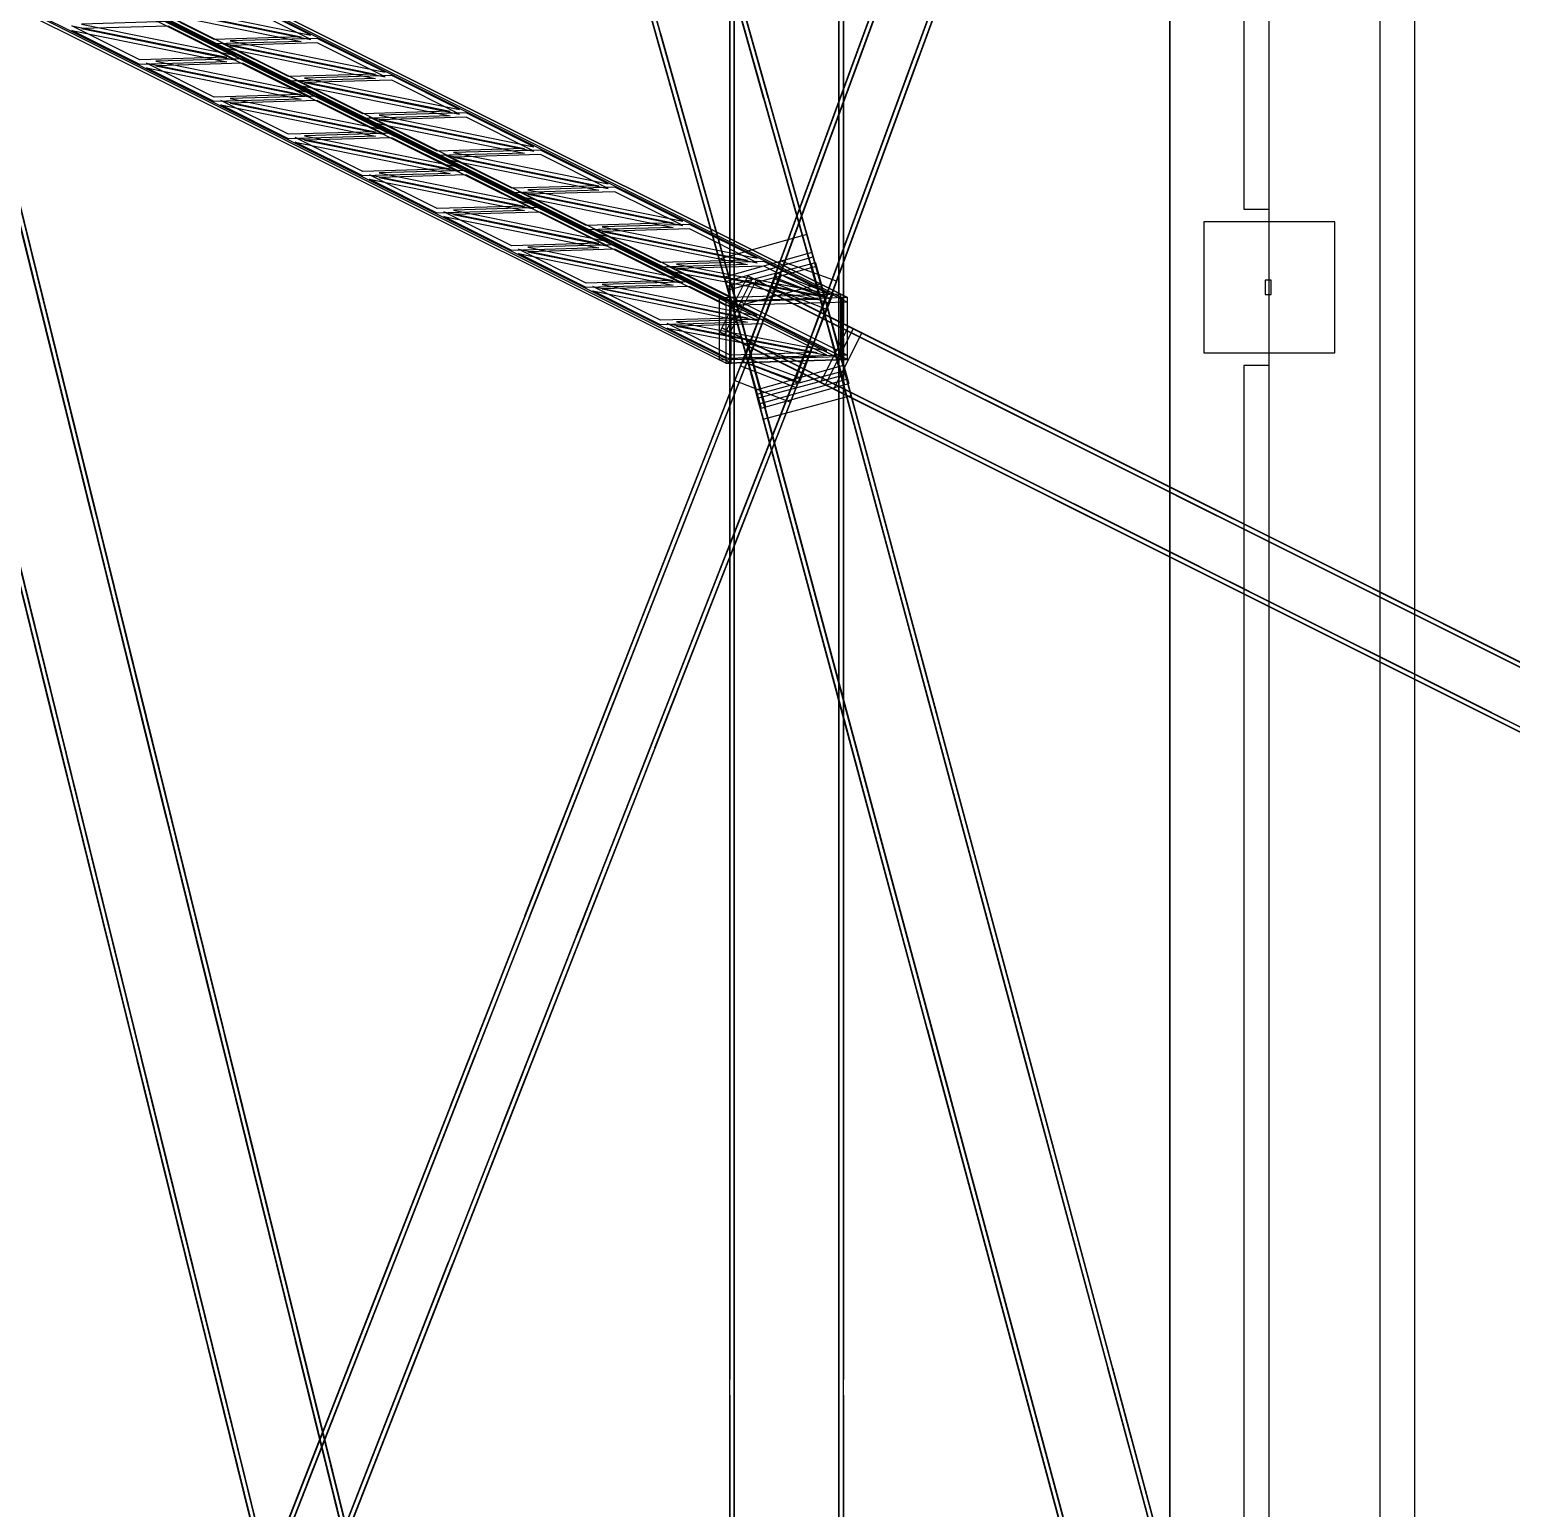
# Model space of a CAD drawing. Header units: millimetres. Extents: x -52000 to 48850, y -48850 to 51750.
# Drawn here: x 19641 to 24851, y -15294 to -10094 of the extents above; entities that cross this region are included whole.
import ezdxf

# ---------------------------------------------------------------- set-up
doc = ezdxf.new("R2010")
doc.units = ezdxf.units.MM
doc.layers.add('D-STR-BASE', color=7, linetype='Continuous', lineweight=25)
doc.layers.add('D-STR-STRC', color=7, linetype='Continuous', lineweight=25)

msp = doc.modelspace()

# ---------------------------------------------------------------- linework, layer by layer
at = {"layer": 'D-STR-BASE'}
for points in [[(24390, -22450), (24390, 22450), (24510, 22450), (24510, -22450)], [(24390, -22450), (24390, 22450), (24510, 22450), (24510, -22450)], [(24000, -22000), (24000, 22000), (23650, 22000), (23650, -22000)], [(24000, -22000), (24000, 22000), (23650, 22000), (23650, -22000)], [(24000, -22000), (24000, 22000), (23650, 22000), (23650, -22000)], [(24000, -22000), (24000, 22000), (23650, 22000), (23650, -22000)], [(24000, -22000), (24000, 22000), (23650, 22000), (23650, -22000)], [(24000, -22000), (24000, 22000), (23650, 22000), (23650, -22000)], [(24000, -22000), (24000, 22000), (23650, 22000), (23650, -22000)], [(24000, -22000), (24000, 22000), (23650, 22000), (23650, -22000)], [(-23650, -21650), (23650, -21650), (23650, 21650), (-23650, 21650)], [(-23650, -21650), (23650, -21650), (23650, 21650), (-23650, 21650)], [(-23650, -21650), (23650, -21650), (23650, 21650), (-23650, 21650)], [(-23650, -21650), (23650, -21650), (23650, 21650), (-23650, 21650)], [(24000, -10725), (24000, -5775), (23910, -5775), (23910, -10725)], [(24000, -10725), (24000, -5775), (23910, -5775), (23910, -10725)], [(23770, -11230), (24230, -11230), (24230, -10770), (23770, -10770)], [(24006, -11025), (24006, -10975), (23986, -10975), (23986, -11025)], [(24000, -16225), (24000, -11275), (23910, -11275), (23910, -16225)], [(24000, -16225), (24000, -11275), (23910, -11275), (23910, -16225)]]:
    msp.add_lwpolyline(points, close=True, dxfattribs=at)
at = {"layer": 'D-STR-STRC'}
for points in [[(22102.6, -22302.6), (22102.6, 22302.6)], [(22502.6, -22302.6), (22502.6, 22302.6)], [(22391.8, -10878), (19252.4, 273.3)], [(22395.9, -10892.3), (19256.4, 259)], [(22083.8, -10964.7), (18944.4, 186.6)], [(22087.9, -10979), (18948.4, 172.2)], [(26349.8, 167.9), (22252.4, -10983.4)], [(26354.9, 181.7), (22257.5, -10969.6)], [(26552, 109.3), (22454.6, -11042)], [(26546.9, 95.4), (22449.5, -11055.8)], [(26253.1, -95.4), (22155.6, -11246.7)], [(26248, -109.3), (22150.5, -11260.6)], [(22517.3, -11323.5), (19377.8, -172.2)], [(22521.3, -11337.9), (19381.9, -186.6)], [(26445.1, -181.7), (22347.7, -11333)], [(26450.2, -167.9), (22352.7, -11319.1)], [(22209.2, -11410.2), (19069.8, -259)], [(22213.3, -11424.6), (19073.9, -273.3)], [(22403.9, -22045.4), (19264.5, -9324.4)], [(22407.3, -22059.1), (19267.8, -9338.1)], [(22093.2, -22122.1), (18953.8, -9401.1)], [(22096.6, -22135.8), (18957.2, -9414.8)], [(22088.6, -11048.2), (18949.2, -9478.5)], [(22108.1, -11047.7), (18968.6, -9477.9)], [(22497, -11036.5), (19357.6, -9466.8)], [(22516.5, -11035.9), (19377.1, -9466.2)], [(22497, -11254.9), (19357.6, -9685.2)], [(22516.5, -11254.3), (19377.1, -9684.6)], [(22088.6, -11266.6), (18949.2, -9696.9)], [(22108.1, -11266.1), (18968.6, -9696.4)], [(22508.5, -22469.4), (19369.1, -9748.4)], [(22511.9, -22483), (19372.5, -9762)], [(22197.8, -22546), (19058.4, -9825)], [(22201.2, -22559.7), (19061.8, -9838.7)], [(22391.8, -10878), (22373.8, -10813.9)], [(22083.8, -10964.7), (22065.8, -10900.6)], [(22280.7, -10906.2), (22257.5, -10969.6)], [(26501.7, -26162.1), (22404.3, -10913.3)], [(22424.3, -10987.9), (22404.3, -10913.3)], [(26505, -26174.3), (22407.6, -10925.6)], [(22262.6, -10965.5), (19123.2, -18977.3)], [(22268.7, -10949.9), (19129.3, -18961.8)], [(26263.6, -13008.8), (22166.2, -10960.1)], [(22195.9, -10975), (22166.2, -10960.1)], [(26280.5, -13017.3), (22183, -10968.5)], [(22268.7, -10949.9), (22248.5, -11001.3)], [(22477.8, -10978.7), (22454.6, -11042)], [(22458.1, -11042.1), (19318.7, -19053.9)], [(22464.2, -11026.5), (19324.8, -19038.4)], [(22088.6, -11048.2), (22065.3, -11036.6)], [(26192.7, -26245.1), (22095.3, -10996.4)], [(22115.3, -11070.9), (22095.3, -10996.4)], [(26196, -26257.4), (22098.6, -11008.6)], [(22464.2, -11026.5), (22444.1, -11077.9)], [(22516.5, -11035.9), (22493.2, -11024.3)], [(26617.9, -13186), (22520.5, -11137.3)], [(26634.8, -13194.4), (22537.3, -11145.7)], [(22567.1, -11160.6), (22537.3, -11145.7)], [(26165.2, -13205.6), (22067.8, -11156.9)], [(22097.5, -11171.7), (22067.8, -11156.9)], [(26182.1, -13214), (22084.7, -11165.3)], [(22173.8, -11197.3), (22150.5, -11260.6)], [(22516.5, -11254.3), (22493.2, -11242.7)], [(22140.9, -11276), (19001.5, -19287.9)], [(22147, -11260.5), (19007.6, -19272.3)], [(22088.6, -11266.6), (22065.3, -11255)], [(22140.9, -11276), (22120.8, -11327.4)], [(22370.9, -11269.7), (22347.7, -11333)], [(22521.3, -11337.9), (22503.3, -11273.8)], [(26604, -26542.6), (22506.6, -11293.9)], [(22336.4, -11352.6), (19197, -19364.5)], [(22342.5, -11337.1), (19203.1, -19349)], [(22336.4, -11352.6), (22316.3, -11404)], [(26519.5, -13382.7), (22422.1, -11334)], [(26536.4, -13391.2), (22439, -11342.5)], [(22468.7, -11357.3), (22439, -11342.5)], [(26607.3, -26554.9), (22509.9, -11306.2)], [(22529.9, -11380.7), (22509.9, -11306.2)], [(22213.3, -11424.6), (22195.3, -11360.6)], [(26295, -26625.7), (22197.5, -11377)], [(26298.3, -26637.9), (22200.8, -11389.2)], [(22220.9, -11463.8), (22200.8, -11389.2)]]:
    msp.add_lwpolyline(points, dxfattribs=at)
for points in [[(22118.6, -22302.6), (22118.6, -22302.6), (22118.6, 22302.6), (22118.6, 22302.6)], [(22486.6, -22302.6), (22486.6, -22302.6), (22486.6, 22302.6), (22486.6, 22302.6)], [(22505.9, -11342.2), (22376.4, -10882.3), (19237, 269), (19366.5, -190.9)], [(22521.3, -11337.9), (22391.8, -10878), (19252.4, 273.3), (19381.9, -186.6)], [(22213.3, -11424.6), (22083.8, -10964.7), (18944.4, 186.6), (19073.9, -273.3)], [(22228.7, -11420.3), (22099.2, -10960.3), (18959.8, 190.9), (19089.3, -269)], [(26354.9, 181.7), (26248, -109.3), (22150.5, -11260.6), (22257.5, -10969.6)], [(26369.9, 176.2), (26263, -114.8), (22165.6, -11266.1), (22272.5, -10975.1)], [(26537, 114.8), (26430.1, -176.2), (22332.6, -11327.5), (22439.6, -11036.5)], [(26552, 109.3), (26445.1, -181.7), (22347.7, -11333), (22454.6, -11042)], [(22102.6, -11123.8), (22102.6, -11123.8), (22102.6, -7461.7), (22102.6, -7461.7)], [(22118.6, -11123.8), (22118.6, -11123.8), (22118.6, -7461.7), (22118.6, -7461.7)], [(22486.6, -11123.8), (22486.6, -11123.8), (22486.6, -7461.7), (22486.6, -7461.7)], [(22502.6, -11123.8), (22502.6, -11123.8), (22502.6, -7461.7), (22502.6, -7461.7)], [(22222.1, -10334.3), (22117.9, -9964.2), (21874.4, -9098.9)], [(22223.1, -10337.8), (21979.5, -9472.5), (21875.3, -9102.4)], [(22237.5, -10329.9), (22133.3, -9959.8), (21889.8, -9094.6)], [(22238.5, -10333.4), (21994.9, -9468.2), (21890.7, -9098.1)], [(21929.5, -10416.6), (21825.3, -10046.5), (21581.7, -9181.3)], [(21930.5, -10420.2), (21686.9, -9554.9), (21582.7, -9184.8)], [(21944.9, -10412.3), (21840.7, -10042.2), (21597.1, -9177)], [(21945.9, -10415.8), (21702.3, -9550.6), (21598.1, -9180.5)], [(22912.3, -9187.3), (22837.2, -9391.7), (22519, -10257.7)], [(22913.3, -9184.6), (22595.1, -10050.6), (22520, -10255)], [(22927.4, -9192.8), (22852.2, -9397.2), (22534.1, -10263.2)], [(22928.3, -9190.2), (22610.2, -10056.1), (22535, -10260.5)], [(23094.4, -9254.2), (23019.3, -9458.6), (22701.1, -10324.6)], [(23095.4, -9251.5), (22777.2, -10117.5), (22702.1, -10321.9)], [(23109.5, -9259.7), (23034.3, -9464.2), (22716.2, -10330.1)], [(23110.4, -9257.1), (22792.3, -10123), (22717.1, -10327.4)], [(22511.9, -22483), (22403.9, -22045.4), (19264.5, -9324.4), (19372.5, -9762)], [(22496.4, -22486.9), (22388.4, -22049.2), (19248.9, -9328.2), (19356.9, -9765.9)], [(22201.2, -22559.7), (22093.2, -22122.1), (18953.8, -9401.1), (19061.8, -9838.7)], [(22216.8, -22555.9), (22108.8, -22118.2), (18969.3, -9397.3), (19077.3, -9834.9)], [(22516.5, -11035.9), (22088.6, -11048.2), (18949.2, -9478.5), (19377.1, -9466.2)], [(22516.5, -11051.8), (22088.6, -11064.1), (18949.2, -9494.4), (19377.1, -9482.1)], [(22516.5, -11238.5), (22088.6, -11250.8), (18949.2, -9681), (19377.1, -9668.7)], [(22516.5, -11254.3), (22088.6, -11266.6), (18949.2, -9696.9), (19377.1, -9684.6)], [(20629.4, -10112.9), (20391.1, -9993.8), (20084.7, -10002.6)], [(20596.1, -10119.4), (20289.8, -10128.2), (20051.5, -10009.1)], [(20596.1, -10135.3), (20289.8, -10144.1), (20051.5, -10025)], [(20629.4, -10128.8), (20391.1, -10009.7), (20084.7, -10018.5)], [(22470.7, -11217.1), (22366.5, -10847), (22136, -10028.2)], [(22471.7, -11220.6), (22241.2, -10401.8), (22137, -10031.7)], [(22486.1, -11212.8), (22381.9, -10842.7), (22151.4, -10023.9)], [(22487.1, -11216.3), (22256.6, -10397.5), (22152.4, -10027.4)], [(20334.5, -10191.1), (20028.2, -10200), (19789.9, -10080.8)], [(20334.5, -10207), (20028.2, -10215.8), (19789.9, -10096.7)], [(20367.7, -10184.6), (20129.4, -10065.5), (19823.1, -10074.3)], [(20367.7, -10200.5), (20129.4, -10081.4), (19823.1, -10090.2)], [(22193.5, -11295.1), (22089.3, -10925), (21858.8, -10106.2)], [(20857.7, -10250.2), (20551.4, -10259), (20313.1, -10139.9)], [(20857.7, -10266.1), (20551.4, -10274.9), (20313.1, -10155.8)], [(20891, -10243.7), (20652.7, -10124.6), (20346.4, -10133.4)], [(20891, -10259.6), (20652.7, -10140.5), (20346.4, -10149.3)], [(22178.1, -11299.5), (22073.9, -10929.4), (21843.4, -10110.6)], [(22179.1, -11303), (21948.5, -10484.2), (21844.3, -10114.1)], [(22194.5, -11298.7), (21963.9, -10479.9), (21859.7, -10109.8)], [(22570.9, -10116.6), (22495.8, -10321), (22194.5, -11141)], [(22571.9, -10113.9), (22270.6, -10934), (22195.4, -11138.4)], [(22585.9, -10122.1), (22510.8, -10326.5), (22209.5, -11146.6)], [(22586.9, -10119.4), (22285.6, -10939.5), (22210.5, -11143.9)], [(20596.1, -10322), (20289.8, -10330.8), (20051.5, -10211.6)], [(20629.4, -10315.5), (20391.1, -10196.3), (20084.7, -10205.1)], [(22753, -10183.5), (22677.9, -10387.9), (22376.6, -11208)], [(22754, -10180.8), (22452.6, -11000.9), (22377.5, -11205.3)], [(22768, -10189), (22692.9, -10393.4), (22391.6, -11213.5)], [(22769, -10186.3), (22467.7, -11006.4), (22392.6, -11210.8)], [(20596.1, -10337.8), (20289.8, -10346.6), (20051.5, -10227.5)], [(20629.4, -10331.3), (20391.1, -10212.2), (20084.7, -10221)], [(21152.6, -10374.5), (20914.3, -10255.4), (20608, -10264.2)], [(21119.3, -10381), (20813, -10389.9), (20574.7, -10270.7)], [(21119.3, -10396.9), (20813, -10405.7), (20574.7, -10286.6)], [(21152.6, -10390.4), (20914.3, -10271.3), (20608, -10280.1)], [(20857.7, -10452.8), (20551.4, -10461.6), (20313.1, -10342.4)], [(20857.7, -10468.7), (20551.4, -10477.5), (20313.1, -10358.3)], [(20891, -10446.3), (20652.7, -10327.1), (20346.4, -10335.9)], [(20891, -10462.1), (20652.7, -10343), (20346.4, -10351.8)], [(21381, -10511.9), (21074.6, -10520.7), (20836.3, -10401.5)], [(21381, -10527.7), (21074.6, -10536.5), (20836.3, -10417.4)], [(21414.2, -10505.4), (21175.9, -10386.2), (20869.6, -10395)], [(21414.2, -10521.2), (21175.9, -10402.1), (20869.6, -10410.9)], [(19861.1, -11808.7), (19616.5, -10817.6), (19529.6, -10465.4)], [(19861.2, -11809), (19774.2, -11456.8), (19529.6, -10465.6)], [(19876.6, -11804.9), (19632, -10813.7), (19545.1, -10461.6)], [(19876.7, -11805.1), (19789.8, -11453), (19545.2, -10461.8)], [(21152.6, -10577.1), (20914.3, -10457.9), (20608, -10466.7)], [(21119.3, -10583.6), (20813, -10592.4), (20574.7, -10473.2)], [(21119.3, -10599.5), (20813, -10608.3), (20574.7, -10489.1)], [(21152.6, -10593), (20914.3, -10473.8), (20608, -10482.6)], [(21675.8, -10636.2), (21437.5, -10517), (21131.2, -10525.8)], [(21642.6, -10642.7), (21336.3, -10651.5), (21097.9, -10532.3)], [(21642.6, -10658.6), (21336.3, -10667.4), (21097.9, -10548.2)], [(21675.8, -10652), (21437.5, -10532.9), (21131.2, -10541.7)], [(21381, -10714.4), (21074.6, -10723.2), (20836.3, -10604)], [(21381, -10730.3), (21074.6, -10739.1), (20836.3, -10619.9)], [(21414.2, -10707.9), (21175.9, -10588.7), (20869.6, -10597.5)], [(21414.2, -10723.8), (21175.9, -10604.6), (20869.6, -10613.4)], [(21904.2, -10773.5), (21597.9, -10782.3), (21359.6, -10663.1)], [(21904.2, -10789.4), (21597.9, -10798.2), (21359.6, -10679)], [(21937.5, -10767), (21699.2, -10647.8), (21392.8, -10656.6)], [(21937.5, -10782.9), (21699.2, -10663.7), (21392.8, -10672.5)], [(21675.8, -10838.7), (21437.5, -10719.5), (21131.2, -10728.3)], [(21642.6, -10845.2), (21336.3, -10854), (21097.9, -10734.8)], [(21642.6, -10861.1), (21336.3, -10869.9), (21097.9, -10750.7)], [(21675.8, -10854.6), (21437.5, -10735.4), (21131.2, -10744.2)], [(22199.1, -10897.8), (21960.8, -10778.6), (21654.5, -10787.4)], [(22165.8, -10904.3), (21859.5, -10913.1), (21621.2, -10793.9)], [(22165.8, -10920.2), (21859.5, -10929), (21621.2, -10809.8)], [(22199.1, -10913.7), (21960.8, -10794.5), (21654.5, -10803.3)], [(22195.3, -11360.6), (22503.3, -11273.8), (22373.8, -10813.9), (22065.8, -10900.6)], [(21904.2, -10976), (21597.9, -10984.8), (21359.6, -10865.7)], [(21904.2, -10991.9), (21597.9, -11000.7), (21359.6, -10881.5)], [(21937.5, -10969.5), (21699.2, -10850.3), (21392.8, -10859.2)], [(21937.5, -10985.4), (21699.2, -10866.2), (21392.8, -10875)], [(22087.9, -10979), (22395.9, -10892.3), (22391.8, -10878), (22083.8, -10964.7)], [(22213.3, -11424.6), (22521.3, -11337.9), (22391.8, -10878), (22083.8, -10964.7)], [(22410.5, -11026.6), (22104.2, -11035.4), (21882.8, -10924.7)], [(22410.5, -11042.5), (22104.2, -11051.3), (21882.8, -10940.6)], [(22443.8, -11020.1), (22222.4, -10909.4), (21916.1, -10918.2)], [(22443.8, -11036), (22222.4, -10925.3), (21916.1, -10934.1)], [(22098.6, -11008.6), (22407.6, -10925.6), (22404.3, -10913.3), (22095.3, -10996.4)], [(22200.8, -11389.2), (22509.9, -11306.2), (22404.3, -10913.3), (22095.3, -10996.4)], [(22477.8, -10978.7), (22280.7, -10906.2), (22173.8, -11197.3), (22370.9, -11269.7)], [(26591.8, -26559.1), (26486.3, -26166.2), (22388.8, -10917.5), (22494.4, -11310.3)], [(26607.3, -26554.9), (26501.7, -26162.1), (22404.3, -10913.3), (22509.9, -11306.2)], [(22268.7, -10949.9), (22140.9, -11276), (19001.5, -19287.9), (19129.3, -18961.8)], [(22283.6, -10955.8), (22155.8, -11281.9), (19016.4, -19293.7), (19144.2, -18967.6)], [(22199.1, -11100.3), (21960.8, -10981.2), (21654.5, -10990)], [(22084.7, -11165.3), (22183, -10968.5), (22166.2, -10960.1), (22067.8, -11156.9)], [(22439, -11342.5), (22537.3, -11145.7), (22166.2, -10960.1), (22067.8, -11156.9)], [(22468.7, -11357.3), (22567.1, -11160.6), (22195.9, -10975), (22097.5, -11171.7)], [(26313.7, -26633.8), (26208.2, -26240.9), (22110.7, -10992.2), (22216.3, -11385.1)], [(22220.9, -11463.8), (22529.9, -11380.7), (22424.3, -10987.9), (22115.3, -11070.9)], [(22464.2, -11026.5), (22268.7, -10949.9), (22140.9, -11276), (22336.4, -11352.6)], [(22454.6, -11042), (22257.5, -10969.6), (22150.5, -11260.6), (22347.7, -11333)], [(26627.6, -13208.7), (26256.5, -13023.1), (22159, -10974.4), (22530.2, -11160)], [(26634.8, -13194.4), (26263.6, -13008.8), (22166.2, -10960.1), (22537.3, -11145.7)], [(22454.6, -11042), (22257.5, -10969.6), (22252.4, -10983.4), (22449.5, -11055.8)], [(22464.2, -11026.5), (22268.7, -10949.9), (22262.6, -10965.5), (22458.1, -11042.1)], [(22449.3, -11020.7), (22321.5, -11346.8), (19182.1, -19358.6), (19309.9, -19032.6)], [(22464.2, -11026.5), (22336.4, -11352.6), (19197, -19364.5), (19324.8, -19038.4)], [(22165.8, -11106.8), (21859.5, -11115.6), (21621.2, -10996.5)], [(22165.8, -11122.7), (21859.5, -11131.5), (21621.2, -11012.4)], [(22199.1, -11116.2), (21960.8, -10997), (21654.5, -11005.8)], [(22493.2, -11242.7), (22493.2, -11024.3), (22065.3, -11036.6), (22065.3, -11255)], [(22516.5, -11254.3), (22516.5, -11035.9), (22088.6, -11048.2), (22088.6, -11266.6)], [(26298.3, -26637.9), (26192.7, -26245.1), (22095.3, -10996.4), (22200.8, -11389.2)], [(22444.1, -11077.9), (22248.5, -11001.3), (22120.8, -11327.4), (22316.3, -11404)], [(22791.8, -11290.8), (22526, -11157.9), (22235.9, -11012.8)], [(22798.9, -11276.5), (22533.2, -11143.6), (22243, -10998.5)], [(22816.3, -11303.1), (22526.2, -11158), (22260.4, -11025.1)], [(22823.5, -11288.8), (22533.3, -11143.7), (22267.6, -11010.8)], [(22814.7, -12502.5), (22507.8, -11360.3), (22422.9, -11044.2)], [(22830.2, -12498.3), (22523.3, -11356.2), (22438.4, -11040.1)], [(22516.5, -11254.3), (22516.5, -11035.9), (22497, -11036.5), (22497, -11254.9)], [(22222.7, -11067.3), (22132.9, -11296.4), (21906.1, -11875.4)], [(22227.3, -11055.5), (22000.4, -11634.5), (21910.7, -11863.5)], [(22237.6, -11073.2), (22147.8, -11302.2), (21921, -11881.2)], [(22242.2, -11061.3), (22015.3, -11640.3), (21925.6, -11869.4)], [(22108.1, -11266.1), (22108.1, -11047.7), (22088.6, -11048.2), (22088.6, -11266.6)], [(22816.3, -12508.4), (22731.4, -12192.3), (22424.5, -11050.1)], [(22831.8, -12504.2), (22746.8, -12188.1), (22439.9, -11046)], [(22410.5, -11229.2), (22104.2, -11238), (21882.8, -11127.3)], [(22410.5, -11245.1), (22104.2, -11253.9), (21882.8, -11143.2)], [(22443.8, -11222.7), (22222.4, -11112), (21916.1, -11120.8)], [(22443.8, -11238.6), (22222.4, -11127.9), (21916.1, -11136.7)], [(26543.5, -13376.9), (26172.4, -13191.3), (22074.9, -11142.6), (22446.1, -11328.2)], [(22403.3, -11138.1), (22313.6, -11367.1), (22086.7, -11946.1)], [(22407.9, -11126.3), (22181.1, -11705.3), (22091.3, -11934.3)], [(22418.2, -11143.9), (22328.5, -11373), (22101.6, -11952)], [(22422.8, -11132.1), (22196, -11711.1), (22106.2, -11940.2)], [(22521.2, -12581.3), (22214.3, -11439.2), (22129.3, -11123.1)], [(22522.7, -12587.3), (22437.8, -12271.1), (22130.9, -11129)], [(22536.6, -12577.2), (22229.7, -11435.1), (22144.8, -11119)], [(22538.2, -12583.1), (22453.3, -12267), (22146.4, -11124.9)], [(22439, -11342.5), (22537.3, -11145.7), (22520.5, -11137.3), (22422.1, -11334)], [(26536.4, -13391.2), (26165.2, -13205.6), (22067.8, -11156.9), (22439, -11342.5)], [(22102.6, -14840.9), (22102.6, -14840.9), (22102.6, -11178.8), (22102.6, -11178.8)], [(22118.6, -14840.9), (22118.6, -14840.9), (22118.6, -11178.8), (22118.6, -11178.8)], [(22700.5, -11473.2), (22434.8, -11340.4), (22144.6, -11195.3)], [(22707.7, -11458.9), (22442, -11326.1), (22151.8, -11181)], [(22732.3, -11471.2), (22442.1, -11326.1), (22176.4, -11193.3)], [(22486.6, -14840.9), (22486.6, -14840.9), (22486.6, -11178.8), (22486.6, -11178.8)], [(22502.6, -14840.9), (22502.6, -14840.9), (22502.6, -11178.8), (22502.6, -11178.8)], [(23133.2, -11461.5), (22867.5, -11328.6), (22555.8, -11172.8)], [(23140.4, -11447.2), (22874.6, -11314.3), (22562.9, -11158.5)], [(23157.8, -11473.8), (22846.1, -11317.9), (22580.3, -11185.1)], [(23165, -11459.5), (22853.2, -11303.6), (22587.5, -11170.8)], [(22352.7, -11319.1), (22155.6, -11246.7), (22150.5, -11260.6), (22347.7, -11333)], [(22725.1, -11485.5), (22434.9, -11340.5), (22169.2, -11207.6)], [(22342.5, -11337.1), (22147, -11260.5), (22140.9, -11276), (22336.4, -11352.6)], [(22200.8, -11389.2), (22509.9, -11306.2), (22506.6, -11293.9), (22197.5, -11377)], [(22213.3, -11424.6), (22521.3, -11337.9), (22517.3, -11323.5), (22209.2, -11410.2)], [(23042, -11644), (22776.3, -11511.1), (22464.5, -11355.2)], [(23049.1, -11629.7), (22783.4, -11496.8), (22471.7, -11340.9)], [(23073.7, -11642), (22762, -11486.1), (22496.3, -11353.2)], [(23474.7, -11632.2), (23208.9, -11499.4), (22897.2, -11343.5)], [(23481.8, -11617.9), (23216.1, -11485.1), (22904.4, -11329.2)], [(23499.3, -11644.5), (23187.5, -11488.7), (22921.8, -11355.8)], [(23506.4, -11630.2), (23194.7, -11474.4), (22929, -11341.5)], [(23066.6, -11656.3), (22754.8, -11500.4), (22489.1, -11367.5)], [(23390.6, -11800.4), (23124.9, -11667.5), (22813.1, -11511.7)], [(23816.1, -11803), (23550.4, -11670.1), (23238.7, -11514.2)], [(23823.3, -11788.7), (23557.5, -11655.8), (23245.8, -11499.9)], [(23847.9, -11800.9), (23536.1, -11645.1), (23270.4, -11512.2)], [(20122.7, -12868.8), (19878.1, -11877.6), (19791.2, -11525.5)], [(20122.8, -12869.1), (20035.9, -12516.9), (19791.3, -11525.7)], [(20138.2, -12865), (19893.6, -11873.8), (19806.7, -11521.7)], [(20138.3, -12865.2), (20051.4, -12513.1), (19806.8, -11521.9)], [(23383.4, -11814.7), (23117.7, -11681.8), (22806, -11526)], [(23408, -11827), (23096.3, -11671.1), (22830.6, -11538.3)], [(23415.2, -11812.7), (23103.4, -11656.8), (22837.7, -11524)], [(23840.7, -11815.3), (23529, -11659.4), (23263.3, -11526.5)], [(19827.6, -12941.6), (19583, -11950.5), (19496, -11598.3)], [(19827.6, -12941.9), (19740.7, -12589.7), (19496.1, -11598.6)], [(19843.1, -12937.8), (19598.5, -11946.7), (19511.6, -11594.5)], [(19843.2, -12938.1), (19756.3, -12585.9), (19511.6, -11594.7)], [(21975.7, -11697.7), (21885.9, -11926.7), (21644.4, -12543)], [(21980.3, -11685.9), (21738.8, -12302.2), (21649.1, -12531.2)], [(21990.6, -11703.5), (21900.8, -11932.6), (21659.3, -12548.8)], [(21995.2, -11691.7), (21753.7, -12308), (21664, -12537)], [(23724.9, -11985.4), (23459.2, -11852.6), (23147.4, -11696.7)], [(23732, -11971.1), (23466.3, -11838.3), (23154.6, -11682.4)], [(23749.5, -11997.7), (23437.7, -11841.9), (23172, -11709)], [(23756.6, -11983.4), (23444.9, -11827.5), (23179.2, -11694.7)], [(24157.6, -11973.7), (23891.8, -11840.8), (23580.1, -11685)], [(24164.7, -11959.4), (23899, -11826.5), (23587.3, -11670.7)], [(24182.2, -11986), (23870.4, -11830.1), (23604.7, -11697.3)], [(24189.3, -11971.7), (23877.6, -11815.8), (23611.9, -11682.9)], [(22156.3, -11768.5), (22066.6, -11997.5), (21825.1, -12613.8)], [(22160.9, -11756.7), (21919.4, -12372.9), (21829.7, -12602)], [(22171.2, -11774.3), (22081.4, -12003.4), (21840, -12619.6)], [(22175.8, -11762.5), (21934.3, -12378.8), (21844.6, -12607.8)], [(24066.3, -12156.2), (23800.6, -12023.3), (23488.9, -11867.4)], [(24073.5, -12141.8), (23807.8, -12009), (23496, -11853.1)], [(24098.1, -12154.1), (23786.4, -11998.3), (23520.6, -11865.4)], [(24499, -12144.4), (24233.3, -12011.6), (23921.6, -11855.7)], [(24506.2, -12130.1), (24240.5, -11997.2), (23928.7, -11841.4)], [(24523.6, -12156.7), (24211.9, -12000.8), (23946.2, -11868)], [(24530.8, -12142.4), (24219, -11986.5), (23953.3, -11853.7)], [(24090.9, -12168.4), (23779.2, -12012.6), (23513.5, -11879.7)], [(24415, -12312.6), (24149.2, -12179.7), (23837.5, -12023.8)], [(24840.5, -12315.1), (24574.8, -12182.3), (24263, -12026.4)], [(24847.6, -12300.8), (24581.9, -12168), (24270.2, -12012.1)], [(24872.2, -12313.1), (24560.5, -12157.3), (24294.8, -12024.4)], [(24407.8, -12326.9), (24142.1, -12194), (23830.3, -12038.2)], [(24432.4, -12339.2), (24120.7, -12183.3), (23854.9, -12050.4)], [(24439.5, -12324.9), (24127.8, -12169), (23862.1, -12036.1)], [(24865.1, -12327.4), (24553.3, -12171.6), (24287.6, -12038.7)], [(25189.1, -12471.6), (24923.4, -12338.7), (24611.6, -12182.8)], [(24749.2, -12497.6), (24483.5, -12364.7), (24171.8, -12208.9)], [(24756.4, -12483.3), (24490.7, -12350.4), (24178.9, -12194.6)], [(24773.8, -12509.9), (24462.1, -12354), (24196.4, -12221.2)], [(24781, -12495.6), (24469.3, -12339.7), (24203.5, -12206.9)], [(25181.9, -12485.9), (24916.2, -12353), (24604.5, -12197.1)], [(25206.5, -12498.2), (24894.8, -12342.3), (24629.1, -12209.4)], [(25213.7, -12483.9), (24901.9, -12328), (24636.2, -12195.1)], [(23156.2, -13773.2), (22834.8, -12577), (22749.8, -12260.9)], [(23157.8, -13779.1), (23072.8, -13463), (22751.4, -12266.8)], [(23171.6, -13769), (22850.2, -12572.9), (22765.3, -12256.7)], [(23173.2, -13775), (23088.3, -13458.8), (22766.9, -12262.7)], [(22862.6, -13852.1), (22541.2, -12655.9), (22456.2, -12339.8)], [(22864.2, -13858), (22779.3, -13541.9), (22457.8, -12345.7)], [(22878.1, -13847.9), (22556.6, -12651.8), (22471.7, -12335.6)], [(22879.7, -13853.9), (22794.7, -13537.7), (22473.3, -12341.6)], [(21714.1, -12365.4), (21624.3, -12594.4), (21382.8, -13210.7)], [(21718.7, -12353.6), (21477.2, -12969.8), (21387.5, -13198.9)], [(21728.9, -12371.2), (21639.2, -12600.2), (21397.7, -13216.5)], [(21733.6, -12359.4), (21492.1, -12975.7), (21402.3, -13204.7)], [(25090.7, -12668.3), (24825, -12535.5), (24513.2, -12379.6)], [(25097.9, -12654), (24832.1, -12521.2), (24520.4, -12365.3)], [(25115.3, -12680.6), (24803.6, -12524.8), (24537.8, -12391.9)], [(25122.4, -12666.3), (24810.7, -12510.5), (24545, -12377.6)], [(21894.7, -12436.1), (21804.9, -12665.2), (21563.4, -13281.4)], [(21899.3, -12424.3), (21657.8, -13040.6), (21568.1, -13269.6)], [(21909.6, -12442), (21819.8, -12671), (21578.3, -13287.3)], [(21914.2, -12430.2), (21672.7, -13046.4), (21583, -13275.5)], [(20384.3, -13928.9), (20139.7, -12937.7), (20052.8, -12585.6)], [(20384.4, -13929.1), (20297.5, -13577), (20052.9, -12585.8)], [(20399.9, -13925.1), (20155.3, -12933.9), (20068.3, -12581.7)], [(20399.9, -13925.3), (20313, -13573.1), (20068.4, -12582)], [(20089.2, -14001.7), (19844.6, -13010.6), (19757.7, -12658.4)], [(20089.2, -14002), (20002.3, -13649.8), (19757.7, -12658.7)], [(20104.7, -13997.9), (19860.1, -13006.7), (19773.2, -12654.6)], [(20104.8, -13998.1), (20017.9, -13646), (19773.3, -12654.8)], [(21457.1, -13021.2), (21215.6, -13637.5), (21125.8, -13866.5)], [(21452.4, -13033), (21362.7, -13262.1), (21121.2, -13878.3)], [(21467.3, -13038.9), (21377.6, -13267.9), (21136.1, -13884.2)], [(21472, -13027), (21230.5, -13643.3), (21140.7, -13872.3)], [(21633.1, -13103.8), (21543.3, -13332.8), (21301.8, -13949.1)], [(21637.7, -13092), (21396.2, -13708.2), (21306.5, -13937.3)], [(21648, -13109.6), (21558.2, -13338.7), (21316.7, -13954.9)], [(21652.6, -13097.8), (21411.1, -13714.1), (21321.4, -13943.1)], [(23497.6, -15043.9), (23176.2, -13847.7), (23091.3, -13531.6)], [(23499.2, -15049.8), (23414.3, -14733.7), (23092.9, -13537.5)], [(23513.1, -15039.8), (23191.7, -13843.6), (23106.7, -13527.5)], [(23514.7, -15045.7), (23429.7, -14729.6), (23108.3, -13533.4)], [(20646, -14989), (20401.3, -13997.8), (20314.4, -13645.7)], [(20646, -14989.2), (20559.1, -14637.1), (20314.5, -13645.9)], [(20661.5, -14985.1), (20416.9, -13994), (20330, -13641.8)], [(20661.5, -14985.4), (20574.6, -14633.2), (20330, -13642.1)], [(23204.1, -15122.8), (22882.6, -13926.6), (22797.7, -13610.5)], [(23205.7, -15128.7), (23120.7, -14812.6), (22799.3, -13616.4)], [(23219.5, -15118.7), (22898.1, -13922.5), (22813.1, -13606.4)], [(23221.1, -15124.6), (23136.2, -14808.5), (22814.7, -13612.3)], [(21190.8, -13700.7), (21101.1, -13929.7), (20859.6, -14546)], [(21195.4, -13688.9), (20954, -14305.1), (20864.2, -14534.2)], [(21210.3, -13694.7), (20968.9, -14311), (20879.1, -14540)], [(20350.8, -15061.8), (20106.2, -14070.7), (20019.3, -13718.5)], [(20350.9, -15062.1), (20264, -14709.9), (20019.3, -13718.7)], [(20366.3, -15058), (20121.7, -14066.8), (20034.8, -13714.7)], [(20366.4, -15058.2), (20279.5, -14706.1), (20034.9, -13714.9)], [(21205.7, -13706.5), (21116, -13935.5), (20874.5, -14551.8)], [(21371.4, -13771.5), (21281.7, -14000.5), (21040.2, -14616.8)], [(21376.1, -13759.6), (21134.6, -14375.9), (21044.8, -14604.9)], [(21386.3, -13777.3), (21296.6, -14006.3), (21055.1, -14622.6)], [(21391, -13765.5), (21149.5, -14381.7), (21059.7, -14610.8)], [(20929.2, -14368.3), (20839.4, -14597.4), (20598, -15213.6)], [(20933.8, -14356.5), (20692.3, -14972.8), (20602.6, -15201.8)], [(20944.1, -14374.2), (20854.3, -14603.2), (20612.9, -15219.5)], [(20948.7, -14362.4), (20707.2, -14978.6), (20617.5, -15207.7)], [(21114.4, -14427.3), (20873, -15043.6), (20783.2, -15272.6)], [(21109.8, -14439.1), (21020.1, -14668.1), (20778.6, -15284.4)], [(21124.7, -14444.9), (21035, -14674), (20793.5, -15290.2)], [(21129.3, -14433.1), (20887.9, -15049.4), (20798.1, -15278.4)], [(20907.6, -16049.1), (20663, -15057.9), (20576.1, -14705.7)], [(20907.6, -16049.3), (20820.7, -15697.1), (20576.1, -14706)], [(20923.1, -16045.2), (20678.5, -15054.1), (20591.6, -14701.9)], [(20923.2, -16045.5), (20836.3, -15693.3), (20591.6, -14702.1)], [(20612.4, -16121.9), (20367.8, -15130.7), (20280.9, -14778.6)], [(20612.5, -16122.1), (20525.6, -15770), (20281, -14778.8)], [(20628, -16118.1), (20383.4, -15126.9), (20296.4, -14774.7)], [(20628, -16118.3), (20541.1, -15766.1), (20296.5, -14775)], [(23839.1, -16314.6), (23517.7, -15118.5), (23432.7, -14802.3)], [(23840.7, -16320.6), (23755.7, -16004.4), (23434.3, -14808.3)], [(23854.6, -16310.5), (23533.1, -15114.3), (23448.2, -14798.2)], [(23856.1, -16316.4), (23771.2, -16000.3), (23449.8, -14804.1)], [(22102.6, -18558), (22102.6, -18558), (22102.6, -14895.9), (22102.6, -14895.9)], [(22118.6, -18558), (22118.6, -18558), (22118.6, -14895.9), (22118.6, -14895.9)], [(22486.6, -18558), (22486.6, -18558), (22486.6, -14895.9), (22486.6, -14895.9)], [(22502.6, -18558), (22502.6, -18558), (22502.6, -14895.9), (22502.6, -14895.9)], [(23545.5, -16393.5), (23224.1, -15197.4), (23139.1, -14881.2)], [(23547.1, -16399.5), (23462.2, -16083.3), (23140.7, -14887.2)], [(23561, -16389.4), (23239.5, -15193.2), (23154.6, -14877.1)], [(23562.6, -16395.3), (23477.6, -16079.2), (23156.2, -14883)], [(20667.6, -15036), (20577.8, -15265), (20336.3, -15881.3)], [(20672.2, -15024.2), (20430.7, -15640.4), (20341, -15869.5)], [(20682.5, -15041.8), (20592.7, -15270.9), (20351.2, -15887.1)], [(20687.1, -15030), (20445.6, -15646.3), (20355.9, -15875.3)], [(20848.2, -15106.8), (20758.5, -15335.8), (20517, -15952.1)], [(20852.8, -15094.9), (20611.3, -15711.2), (20521.6, -15940.2)], [(20867.7, -15100.8), (20626.2, -15717), (20536.5, -15946.1)], [(20863.1, -15112.6), (20773.4, -15341.6), (20531.9, -15957.9)]]:
    msp.add_lwpolyline(points, close=True, dxfattribs=at)

doc.saveas('drawing.dxf')
